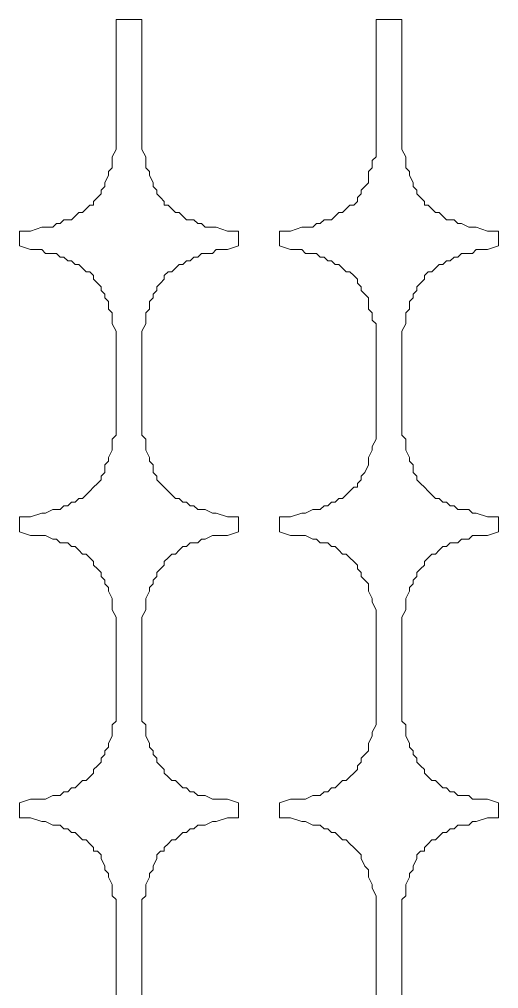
# Model space of a CAD drawing. Extents: x -66030 to 95157, y -13132 to 45879.
# Drawn here: x 22160 to 22664, y 27481 to 28501 of the extents above; entities that cross this region are included whole.
import ezdxf

# ---------------------------------------------------------------- set-up
doc = ezdxf.new("R2010")
doc.units = 0
doc.header["$LTSCALE"] = 100
doc.header["$MEASUREMENT"] = 0
doc.layers.get('0').update_dxf_attribs({"linetype": 'CONTINUOUS'})

msp = doc.modelspace()

# ---------------------------------------------------------------- linework, layer by layer
at = {"lineweight": 0}
for points in [[(22288.8, 27473.5), (22288.8, 27563.4), (22288.8, 27567.3), (22288.8, 27575.1), (22292.7, 27579), (22292.7, 27586.8), (22292.7, 27590.7), (22296.6, 27598.5), (22296.6, 27602.4), (22300.5, 27606.3), (22300.5, 27610.2), (22304.4, 27618.1), (22304.4, 27622), (22308.3, 27625.9), (22312.2, 27625.9), (22312.2, 27629.8), (22316.2, 27633.7), (22320.1, 27637.6), (22324, 27637.6), (22327.9, 27641.5), (22331.8, 27645.4), (22335.7, 27645.4), (22339.6, 27649.3), (22343.5, 27649.3), (22347.4, 27653.2), (22351.3, 27653.2), (22355.2, 27653.2), (22363, 27657.1), (22366.9, 27657.1), (22378.6, 27661), (22390.4, 27661), (22390.4, 27676.6), (22378.6, 27680.6), (22366.9, 27680.6), (22363, 27680.6), (22355.2, 27684.5), (22351.3, 27684.5), (22347.4, 27684.5), (22343.5, 27688.4), (22339.6, 27688.4), (22335.7, 27692.3), (22331.8, 27692.3), (22327.9, 27696.2), (22324, 27700.1), (22320.1, 27700.1), (22316.2, 27704), (22312.2, 27707.9), (22312.2, 27711.8), (22308.3, 27715.7), (22304.4, 27719.6), (22304.4, 27723.5), (22300.5, 27727.4), (22300.5, 27731.3), (22296.6, 27735.2), (22296.6, 27739.1), (22292.7, 27747), (22292.7, 27750.9), (22292.7, 27758.7), (22288.8, 27762.6), (22288.8, 27770.4), (22288.8, 27774.3), (22288.8, 27864.1), (22288.8, 27868), (22288.8, 27871.9), (22292.7, 27879.8), (22292.7, 27887.6), (22292.7, 27891.5), (22296.6, 27899.3), (22296.6, 27903.2), (22300.5, 27907.1), (22300.5, 27911), (22304.4, 27914.9), (22304.4, 27918.8), (22308.3, 27922.7), (22312.2, 27926.6), (22312.2, 27930.5), (22316.2, 27934.4), (22320.1, 27938.3), (22324, 27938.3), (22327.9, 27942.3), (22331.8, 27946.2), (22335.7, 27946.2), (22339.6, 27950.1), (22343.5, 27950.1), (22347.4, 27950.1), (22351.3, 27954), (22355.2, 27954), (22363, 27957.9), (22366.9, 27957.9), (22378.6, 27957.9), (22390.4, 27961.8), (22390.4, 27977.4), (22378.6, 27977.4), (22366.9, 27981.3), (22363, 27981.3), (22355.2, 27985.2), (22351.3, 27985.2), (22347.4, 27985.2), (22343.5, 27989.1), (22339.6, 27989.1), (22335.7, 27993), (22331.8, 27993), (22327.9, 27996.9), (22324, 27996.9), (22320.1, 28000.8), (22316.2, 28004.7), (22312.2, 28008.7), (22312.2, 28008.7), (22308.3, 28012.6), (22304.4, 28016.5), (22304.4, 28020.4), (22300.5, 28024.3), (22300.5, 28032.1), (22296.6, 28036), (22296.6, 28039.9), (22292.7, 28047.7), (22292.7, 28051.6), (22292.7, 28059.4), (22288.8, 28063.3), (22288.8, 28071.2), (22288.8, 28075.1), (22288.8, 28161), (22288.8, 28168.8), (22288.8, 28172.7), (22292.7, 28180.5), (22292.7, 28184.4), (22292.7, 28192.2), (22296.6, 28196.1), (22296.6, 28204), (22300.5, 28207.9), (22300.5, 28211.8), (22304.4, 28215.7), (22304.4, 28219.6), (22308.3, 28223.5), (22312.2, 28227.4), (22312.2, 28231.3), (22316.2, 28235.2), (22320.1, 28235.2), (22324, 28239.1), (22327.9, 28243), (22331.8, 28243), (22335.7, 28246.9), (22339.6, 28246.9), (22343.5, 28250.8), (22347.4, 28250.8), (22351.3, 28254.7), (22355.2, 28254.7), (22363, 28254.7), (22366.9, 28258.6), (22378.6, 28258.6), (22390.4, 28262.5), (22390.4, 28278.2), (22378.6, 28278.2), (22366.9, 28282.1), (22363, 28282.1), (22355.2, 28282.1), (22351.3, 28286), (22347.4, 28286), (22343.5, 28289.9), (22339.6, 28289.9), (22335.7, 28289.9), (22331.8, 28293.8), (22327.9, 28297.7), (22324, 28297.7), (22320.1, 28301.6), (22316.2, 28305.5), (22312.2, 28305.5), (22312.2, 28309.4), (22308.3, 28313.3), (22304.4, 28317.2), (22304.4, 28321.1), (22300.5, 28325), (22300.5, 28328.9), (22296.6, 28336.8), (22296.6, 28340.7), (22292.7, 28344.6), (22292.7, 28352.4), (22292.7, 28356.3), (22288.8, 28364.1), (22288.8, 28371.9), (22288.8, 28375.8), (22288.8, 28500.8), (22288.8, 28500.8), (22261.5, 28500.8), (22261.5, 28375.8), (22261.5, 28371.9), (22261.5, 28364.1), (22257.6, 28356.3), (22257.6, 28352.4), (22257.6, 28344.6), (22253.7, 28340.7), (22253.7, 28336.8), (22249.8, 28328.9), (22249.8, 28325), (22245.8, 28321.1), (22245.8, 28317.2), (22241.9, 28313.3), (22238, 28309.4), (22238, 28305.5), (22234.1, 28305.5), (22230.2, 28301.6), (22226.3, 28297.7), (22222.4, 28297.7), (22218.5, 28293.8), (22214.6, 28289.9), (22210.7, 28289.9), (22206.8, 28289.9), (22202.9, 28286), (22199, 28286), (22195.1, 28282.1), (22187.3, 28282.1), (22183.4, 28282.1), (22171.6, 28278.2), (22159.9, 28278.2), (22159.9, 28262.5), (22171.6, 28258.6), (22183.4, 28258.6), (22187.3, 28254.7), (22195.1, 28254.7), (22199, 28254.7), (22202.9, 28250.8), (22206.8, 28250.8), (22210.7, 28246.9), (22214.6, 28246.9), (22218.5, 28243), (22222.4, 28243), (22226.3, 28239.1), (22230.2, 28235.2), (22234.1, 28235.2), (22238, 28231.3), (22238, 28227.4), (22241.9, 28223.5), (22245.8, 28219.6), (22245.8, 28215.7), (22249.8, 28211.8), (22249.8, 28207.9), (22253.7, 28204), (22253.7, 28196.1), (22257.6, 28192.2), (22257.6, 28184.4), (22257.6, 28180.5), (22261.5, 28172.7), (22261.5, 28168.8), (22261.5, 28161), (22261.5, 28075.1), (22261.5, 28071.2), (22261.5, 28063.3), (22257.6, 28059.4), (22257.6, 28051.6), (22257.6, 28047.7), (22253.7, 28039.9), (22253.7, 28036), (22249.8, 28032.1), (22249.8, 28024.3), (22245.8, 28020.4), (22245.8, 28016.5), (22241.9, 28012.6), (22238, 28008.7), (22238, 28008.7), (22234.1, 28004.7), (22230.2, 28000.8), (22226.3, 27996.9), (22222.4, 27996.9), (22218.5, 27993), (22214.6, 27993), (22210.7, 27989.1), (22206.8, 27989.1), (22202.9, 27985.2), (22199, 27985.2), (22195.1, 27985.2), (22187.3, 27981.3), (22183.4, 27981.3), (22171.6, 27977.4), (22159.9, 27977.4), (22159.9, 27961.8), (22171.6, 27957.9), (22183.4, 27957.9), (22187.3, 27957.9), (22195.1, 27954), (22199, 27954), (22202.9, 27950.1), (22206.8, 27950.1), (22210.7, 27950.1), (22214.6, 27946.2), (22218.5, 27946.2), (22222.4, 27942.3), (22226.3, 27938.3), (22230.2, 27938.3), (22234.1, 27934.4), (22238, 27930.5), (22238, 27926.6), (22241.9, 27922.7), (22245.8, 27918.8), (22245.8, 27914.9), (22249.8, 27911), (22249.8, 27907.1), (22253.7, 27903.2), (22253.7, 27899.3), (22257.6, 27891.5), (22257.6, 27887.6), (22257.6, 27879.8), (22261.5, 27871.9), (22261.5, 27868), (22261.5, 27864.1), (22261.5, 27774.3), (22261.5, 27770.4), (22261.5, 27762.6), (22257.6, 27758.7), (22257.6, 27750.9), (22257.6, 27747), (22253.7, 27739.1), (22253.7, 27735.2), (22249.8, 27731.3), (22249.8, 27727.4), (22245.8, 27723.5), (22245.8, 27719.6), (22241.9, 27715.7), (22238, 27711.8), (22238, 27707.9), (22234.1, 27704), (22230.2, 27700.1), (22226.3, 27700.1), (22222.4, 27696.2), (22218.5, 27692.3), (22214.6, 27692.3), (22210.7, 27688.4), (22206.8, 27688.4), (22202.9, 27684.5), (22199, 27684.5), (22195.1, 27684.5), (22187.3, 27680.6), (22183.4, 27680.6), (22171.6, 27680.6), (22159.9, 27676.6), (22159.9, 27661), (22171.6, 27661), (22183.4, 27657.1), (22187.3, 27657.1), (22195.1, 27653.2), (22199, 27653.2), (22202.9, 27653.2), (22206.8, 27649.3), (22210.7, 27649.3), (22214.6, 27645.4), (22218.5, 27645.4), (22222.4, 27641.5), (22226.3, 27637.6), (22230.2, 27637.6), (22234.1, 27633.7), (22238, 27629.8), (22238, 27625.9), (22241.9, 27625.9), (22245.8, 27622), (22245.8, 27618.1), (22249.8, 27610.2), (22249.8, 27606.3), (22253.7, 27602.4), (22253.7, 27598.5), (22257.6, 27590.7), (22257.6, 27586.8), (22257.6, 27579), (22261.5, 27575.1), (22261.5, 27567.3), (22261.5, 27563.4), (22261.5, 27473.5)], [(22288.8, 27473.5), (22288.8, 27563.4), (22288.8, 27567.3), (22288.8, 27575.1), (22292.7, 27579), (22292.7, 27586.8), (22292.7, 27590.7), (22296.6, 27598.5), (22296.6, 27602.4), (22300.5, 27606.3), (22300.5, 27610.2), (22304.4, 27618.1), (22304.4, 27622), (22308.3, 27625.9), (22312.2, 27625.9), (22312.2, 27629.8), (22316.2, 27633.7), (22320.1, 27637.6), (22324, 27637.6), (22327.9, 27641.5), (22331.8, 27645.4), (22335.7, 27645.4), (22339.6, 27649.3), (22343.5, 27649.3), (22347.4, 27653.2), (22351.3, 27653.2), (22355.2, 27653.2), (22363, 27657.1), (22366.9, 27657.1), (22378.6, 27661), (22390.4, 27661), (22390.4, 27676.6), (22378.6, 27680.6), (22366.9, 27680.6), (22363, 27680.6), (22355.2, 27684.5), (22351.3, 27684.5), (22347.4, 27684.5), (22343.5, 27688.4), (22339.6, 27688.4), (22335.7, 27692.3), (22331.8, 27692.3), (22327.9, 27696.2), (22324, 27700.1), (22320.1, 27700.1), (22316.2, 27704), (22312.2, 27707.9), (22312.2, 27711.8), (22308.3, 27715.7), (22304.4, 27719.6), (22304.4, 27723.5), (22300.5, 27727.4), (22300.5, 27731.3), (22296.6, 27735.2), (22296.6, 27739.1), (22292.7, 27747), (22292.7, 27750.9), (22292.7, 27758.7), (22288.8, 27762.6), (22288.8, 27770.4), (22288.8, 27774.3), (22288.8, 27864.1), (22288.8, 27868), (22288.8, 27871.9), (22292.7, 27879.8), (22292.7, 27887.6), (22292.7, 27891.5), (22296.6, 27899.3), (22296.6, 27903.2), (22300.5, 27907.1), (22300.5, 27911), (22304.4, 27914.9), (22304.4, 27918.8), (22308.3, 27922.7), (22312.2, 27926.6), (22312.2, 27930.5), (22316.2, 27934.4), (22320.1, 27938.3), (22324, 27938.3), (22327.9, 27942.3), (22331.8, 27946.2), (22335.7, 27946.2), (22339.6, 27950.1), (22343.5, 27950.1), (22347.4, 27950.1), (22351.3, 27954), (22355.2, 27954), (22363, 27957.9), (22366.9, 27957.9), (22378.6, 27957.9), (22390.4, 27961.8), (22390.4, 27977.4), (22378.6, 27977.4), (22366.9, 27981.3), (22363, 27981.3), (22355.2, 27985.2), (22351.3, 27985.2), (22347.4, 27985.2), (22343.5, 27989.1), (22339.6, 27989.1), (22335.7, 27993), (22331.8, 27993), (22327.9, 27996.9), (22324, 27996.9), (22320.1, 28000.8), (22316.2, 28004.7), (22312.2, 28008.7), (22312.2, 28008.7), (22308.3, 28012.6), (22304.4, 28016.5), (22304.4, 28020.4), (22300.5, 28024.3), (22300.5, 28032.1), (22296.6, 28036), (22296.6, 28039.9), (22292.7, 28047.7), (22292.7, 28051.6), (22292.7, 28059.4), (22288.8, 28063.3), (22288.8, 28071.2), (22288.8, 28075.1), (22288.8, 28161), (22288.8, 28168.8), (22288.8, 28172.7), (22292.7, 28180.5), (22292.7, 28184.4), (22292.7, 28192.2), (22296.6, 28196.1), (22296.6, 28204), (22300.5, 28207.9), (22300.5, 28211.8), (22304.4, 28215.7), (22304.4, 28219.6), (22308.3, 28223.5), (22312.2, 28227.4), (22312.2, 28231.3), (22316.2, 28235.2), (22320.1, 28235.2), (22324, 28239.1), (22327.9, 28243), (22331.8, 28243), (22335.7, 28246.9), (22339.6, 28246.9), (22343.5, 28250.8), (22347.4, 28250.8), (22351.3, 28254.7), (22355.2, 28254.7), (22363, 28254.7), (22366.9, 28258.6), (22378.6, 28258.6), (22390.4, 28262.5), (22390.4, 28278.2), (22378.6, 28278.2), (22366.9, 28282.1), (22363, 28282.1), (22355.2, 28282.1), (22351.3, 28286), (22347.4, 28286), (22343.5, 28289.9), (22339.6, 28289.9), (22335.7, 28289.9), (22331.8, 28293.8), (22327.9, 28297.7), (22324, 28297.7), (22320.1, 28301.6), (22316.2, 28305.5), (22312.2, 28305.5), (22312.2, 28309.4), (22308.3, 28313.3), (22304.4, 28317.2), (22304.4, 28321.1), (22300.5, 28325), (22300.5, 28328.9), (22296.6, 28336.8), (22296.6, 28340.7), (22292.7, 28344.6), (22292.7, 28352.4), (22292.7, 28356.3), (22288.8, 28364.1), (22288.8, 28371.9), (22288.8, 28375.8), (22288.8, 28500.8), (22288.8, 28500.8), (22261.5, 28500.8), (22261.5, 28375.8), (22261.5, 28371.9), (22261.5, 28364.1), (22257.6, 28356.3), (22257.6, 28352.4), (22257.6, 28344.6), (22253.7, 28340.7), (22253.7, 28336.8), (22249.8, 28328.9), (22249.8, 28325), (22245.8, 28321.1), (22245.8, 28317.2), (22241.9, 28313.3), (22238, 28309.4), (22238, 28305.5), (22234.1, 28305.5), (22230.2, 28301.6), (22226.3, 28297.7), (22222.4, 28297.7), (22218.5, 28293.8), (22214.6, 28289.9), (22210.7, 28289.9), (22206.8, 28289.9), (22202.9, 28286), (22199, 28286), (22195.1, 28282.1), (22187.3, 28282.1), (22183.4, 28282.1), (22171.6, 28278.2), (22159.9, 28278.2), (22159.9, 28262.5), (22171.6, 28258.6), (22183.4, 28258.6), (22187.3, 28254.7), (22195.1, 28254.7), (22199, 28254.7), (22202.9, 28250.8), (22206.8, 28250.8), (22210.7, 28246.9), (22214.6, 28246.9), (22218.5, 28243), (22222.4, 28243), (22226.3, 28239.1), (22230.2, 28235.2), (22234.1, 28235.2), (22238, 28231.3), (22238, 28227.4), (22241.9, 28223.5), (22245.8, 28219.6), (22245.8, 28215.7), (22249.8, 28211.8), (22249.8, 28207.9), (22253.7, 28204), (22253.7, 28196.1), (22257.6, 28192.2), (22257.6, 28184.4), (22257.6, 28180.5), (22261.5, 28172.7), (22261.5, 28168.8), (22261.5, 28161), (22261.5, 28075.1), (22261.5, 28071.2), (22261.5, 28063.3), (22257.6, 28059.4), (22257.6, 28051.6), (22257.6, 28047.7), (22253.7, 28039.9), (22253.7, 28036), (22249.8, 28032.1), (22249.8, 28024.3), (22245.8, 28020.4), (22245.8, 28016.5), (22241.9, 28012.6), (22238, 28008.7), (22238, 28008.7), (22234.1, 28004.7), (22230.2, 28000.8), (22226.3, 27996.9), (22222.4, 27996.9), (22218.5, 27993), (22214.6, 27993), (22210.7, 27989.1), (22206.8, 27989.1), (22202.9, 27985.2), (22199, 27985.2), (22195.1, 27985.2), (22187.3, 27981.3), (22183.4, 27981.3), (22171.6, 27977.4), (22159.9, 27977.4), (22159.9, 27961.8), (22171.6, 27957.9), (22183.4, 27957.9), (22187.3, 27957.9), (22195.1, 27954), (22199, 27954), (22202.9, 27950.1), (22206.8, 27950.1), (22210.7, 27950.1), (22214.6, 27946.2), (22218.5, 27946.2), (22222.4, 27942.3), (22226.3, 27938.3), (22230.2, 27938.3), (22234.1, 27934.4), (22238, 27930.5), (22238, 27926.6), (22241.9, 27922.7), (22245.8, 27918.8), (22245.8, 27914.9), (22249.8, 27911), (22249.8, 27907.1), (22253.7, 27903.2), (22253.7, 27899.3), (22257.6, 27891.5), (22257.6, 27887.6), (22257.6, 27879.8), (22261.5, 27871.9), (22261.5, 27868), (22261.5, 27864.1), (22261.5, 27774.3), (22261.5, 27770.4), (22261.5, 27762.6), (22257.6, 27758.7), (22257.6, 27750.9), (22257.6, 27747), (22253.7, 27739.1), (22253.7, 27735.2), (22249.8, 27731.3), (22249.8, 27727.4), (22245.8, 27723.5), (22245.8, 27719.6), (22241.9, 27715.7), (22238, 27711.8), (22238, 27707.9), (22234.1, 27704), (22230.2, 27700.1), (22226.3, 27700.1), (22222.4, 27696.2), (22218.5, 27692.3), (22214.6, 27692.3), (22210.7, 27688.4), (22206.8, 27688.4), (22202.9, 27684.5), (22199, 27684.5), (22195.1, 27684.5), (22187.3, 27680.6), (22183.4, 27680.6), (22171.6, 27680.6), (22159.9, 27676.6), (22159.9, 27661), (22171.6, 27661), (22183.4, 27657.1), (22187.3, 27657.1), (22195.1, 27653.2), (22199, 27653.2), (22202.9, 27653.2), (22206.8, 27649.3), (22210.7, 27649.3), (22214.6, 27645.4), (22218.5, 27645.4), (22222.4, 27641.5), (22226.3, 27637.6), (22230.2, 27637.6), (22234.1, 27633.7), (22238, 27629.8), (22238, 27625.9), (22241.9, 27625.9), (22245.8, 27622), (22245.8, 27618.1), (22249.8, 27610.2), (22249.8, 27606.3), (22253.7, 27602.4), (22253.7, 27598.5), (22257.6, 27590.7), (22257.6, 27586.8), (22257.6, 27579), (22261.5, 27575.1), (22261.5, 27567.3), (22261.5, 27563.4), (22261.5, 27473.5)], [(22562.2, 27473.5), (22562.2, 27563.4), (22562.2, 27567.3), (22562.2, 27575.1), (22566.1, 27579), (22566.1, 27586.8), (22566.1, 27590.7), (22570, 27598.5), (22570, 27602.4), (22573.9, 27606.3), (22573.9, 27610.2), (22577.9, 27618.1), (22577.9, 27622), (22581.8, 27625.9), (22585.7, 27625.9), (22585.7, 27629.8), (22589.6, 27633.7), (22593.5, 27637.6), (22597.4, 27637.6), (22601.3, 27641.5), (22605.2, 27645.4), (22609.1, 27645.4), (22613, 27649.3), (22616.9, 27649.3), (22620.8, 27653.2), (22624.7, 27653.2), (22632.5, 27653.2), (22636.4, 27657.1), (22640.3, 27657.1), (22652.1, 27661), (22663.8, 27661), (22663.8, 27676.6), (22652.1, 27680.6), (22640.3, 27680.6), (22636.4, 27680.6), (22632.5, 27684.5), (22624.7, 27684.5), (22620.8, 27684.5), (22616.9, 27688.4), (22613, 27688.4), (22609.1, 27692.3), (22605.2, 27692.3), (22601.3, 27696.2), (22597.4, 27700.1), (22593.5, 27700.1), (22589.6, 27704), (22585.7, 27707.9), (22585.7, 27711.8), (22581.8, 27715.7), (22577.9, 27719.6), (22577.9, 27723.5), (22573.9, 27727.4), (22573.9, 27731.3), (22570, 27735.2), (22570, 27739.1), (22566.1, 27747), (22566.1, 27750.9), (22566.1, 27758.7), (22562.2, 27762.6), (22562.2, 27770.4), (22562.2, 27774.3), (22562.2, 27864.1), (22562.2, 27868), (22562.2, 27871.9), (22566.1, 27879.8), (22566.1, 27887.6), (22566.1, 27891.5), (22570, 27899.3), (22570, 27903.2), (22573.9, 27907.1), (22573.9, 27911), (22577.9, 27914.9), (22577.9, 27918.8), (22581.8, 27922.7), (22585.7, 27926.6), (22585.7, 27930.5), (22589.6, 27934.4), (22593.5, 27938.3), (22597.4, 27938.3), (22601.3, 27942.3), (22605.2, 27946.2), (22609.1, 27946.2), (22613, 27950.1), (22616.9, 27950.1), (22620.8, 27950.1), (22624.7, 27954), (22632.5, 27954), (22636.4, 27957.9), (22640.3, 27957.9), (22652.1, 27957.9), (22663.8, 27961.8), (22663.8, 27977.4), (22652.1, 27977.4), (22640.3, 27981.3), (22636.4, 27981.3), (22632.5, 27985.2), (22624.7, 27985.2), (22620.8, 27985.2), (22616.9, 27989.1), (22613, 27989.1), (22609.1, 27993), (22605.2, 27993), (22601.3, 27996.9), (22597.4, 27996.9), (22593.5, 28000.8), (22589.6, 28004.7), (22585.7, 28008.7), (22585.7, 28008.7), (22581.8, 28012.6), (22577.9, 28016.5), (22577.9, 28020.4), (22573.9, 28024.3), (22573.9, 28032.1), (22570, 28036), (22570, 28039.9), (22566.1, 28047.7), (22566.1, 28051.6), (22566.1, 28059.4), (22562.2, 28063.3), (22562.2, 28071.2), (22562.2, 28075.1), (22562.2, 28161), (22562.2, 28168.8), (22562.2, 28172.7), (22566.1, 28180.5), (22566.1, 28184.4), (22566.1, 28192.2), (22570, 28196.1), (22570, 28204), (22573.9, 28207.9), (22573.9, 28211.8), (22577.9, 28215.7), (22577.9, 28219.6), (22581.8, 28223.5), (22585.7, 28227.4), (22585.7, 28231.3), (22589.6, 28235.2), (22593.5, 28235.2), (22597.4, 28239.1), (22601.3, 28243), (22605.2, 28243), (22609.1, 28246.9), (22613, 28246.9), (22616.9, 28250.8), (22620.8, 28250.8), (22624.7, 28254.7), (22632.5, 28254.7), (22636.4, 28254.7), (22640.3, 28258.6), (22652.1, 28258.6), (22663.8, 28262.5), (22663.8, 28278.2), (22652.1, 28278.2), (22640.3, 28282.1), (22636.4, 28282.1), (22632.5, 28282.1), (22624.7, 28286), (22620.8, 28286), (22616.9, 28289.9), (22613, 28289.9), (22609.1, 28289.9), (22605.2, 28293.8), (22601.3, 28297.7), (22597.4, 28297.7), (22593.5, 28301.6), (22589.6, 28305.5), (22585.7, 28305.5), (22585.7, 28309.4), (22581.8, 28313.3), (22577.9, 28317.2), (22577.9, 28321.1), (22573.9, 28325), (22573.9, 28328.9), (22570, 28336.8), (22570, 28340.7), (22566.1, 28344.6), (22566.1, 28352.4), (22566.1, 28356.3), (22562.2, 28364.1), (22562.2, 28371.9), (22562.2, 28375.8), (22562.2, 28500.8), (22534.9, 28500.8), (22534.9, 28375.8), (22534.9, 28371.9), (22534.9, 28364.1), (22534.9, 28356.3), (22531, 28352.4), (22531, 28344.6), (22527.1, 28340.7), (22527.1, 28336.8), (22527.1, 28328.9), (22523.2, 28325), (22519.3, 28321.1), (22519.3, 28317.2), (22515.4, 28313.3), (22515.4, 28309.4), (22511.5, 28305.5), (22507.5, 28305.5), (22503.6, 28301.6), (22499.7, 28297.7), (22495.8, 28297.7), (22491.9, 28293.8), (22488, 28289.9), (22484.1, 28289.9), (22480.2, 28289.9), (22476.3, 28286), (22472.4, 28286), (22468.5, 28282.1), (22460.7, 28282.1), (22456.8, 28282.1), (22445.1, 28278.2), (22433.3, 28278.2), (22433.3, 28262.5), (22445.1, 28258.6), (22456.8, 28258.6), (22460.7, 28254.7), (22468.5, 28254.7), (22472.4, 28254.7), (22476.3, 28250.8), (22480.2, 28250.8), (22484.1, 28246.9), (22488, 28246.9), (22491.9, 28243), (22495.8, 28243), (22499.7, 28239.1), (22503.6, 28235.2), (22507.5, 28235.2), (22511.5, 28231.3), (22515.4, 28227.4), (22515.4, 28223.5), (22519.3, 28219.6), (22519.3, 28215.7), (22523.2, 28211.8), (22527.1, 28207.9), (22527.1, 28204), (22527.1, 28196.1), (22531, 28192.2), (22531, 28184.4), (22534.9, 28180.5), (22534.9, 28172.7), (22534.9, 28168.8), (22534.9, 28161), (22534.9, 28075.1), (22534.9, 28071.2), (22534.9, 28063.3), (22534.9, 28059.4), (22531, 28051.6), (22531, 28047.7), (22527.1, 28039.9), (22527.1, 28036), (22527.1, 28032.1), (22523.2, 28024.3), (22519.3, 28020.4), (22519.3, 28016.5), (22515.4, 28012.6), (22515.4, 28008.7), (22511.5, 28008.7), (22507.5, 28004.7), (22503.6, 28000.8), (22499.7, 27996.9), (22495.8, 27996.9), (22491.9, 27993), (22488, 27993), (22484.1, 27989.1), (22480.2, 27989.1), (22476.3, 27985.2), (22472.4, 27985.2), (22468.5, 27985.2), (22460.7, 27981.3), (22456.8, 27981.3), (22445.1, 27977.4), (22433.3, 27977.4), (22433.3, 27961.8), (22445.1, 27957.9), (22456.8, 27957.9), (22460.7, 27957.9), (22468.5, 27954), (22472.4, 27954), (22476.3, 27950.1), (22480.2, 27950.1), (22484.1, 27950.1), (22488, 27946.2), (22491.9, 27946.2), (22495.8, 27942.3), (22499.7, 27938.3), (22503.6, 27938.3), (22507.5, 27934.4), (22511.5, 27930.5), (22515.4, 27926.6), (22515.4, 27922.7), (22519.3, 27918.8), (22519.3, 27914.9), (22523.2, 27911), (22527.1, 27907.1), (22527.1, 27903.2), (22527.1, 27899.3), (22531, 27891.5), (22531, 27887.6), (22534.9, 27879.8), (22534.9, 27871.9), (22534.9, 27868), (22534.9, 27864.1), (22534.9, 27774.3), (22534.9, 27770.4), (22534.9, 27762.6), (22534.9, 27758.7), (22531, 27750.9), (22531, 27747), (22527.1, 27739.1), (22527.1, 27735.2), (22527.1, 27731.3), (22523.2, 27727.4), (22519.3, 27723.5), (22519.3, 27719.6), (22515.4, 27715.7), (22515.4, 27711.8), (22511.5, 27707.9), (22507.5, 27704), (22503.6, 27700.1), (22499.7, 27700.1), (22495.8, 27696.2), (22491.9, 27692.3), (22488, 27692.3), (22484.1, 27688.4), (22480.2, 27688.4), (22476.3, 27684.5), (22472.4, 27684.5), (22468.5, 27684.5), (22460.7, 27680.6), (22456.8, 27680.6), (22445.1, 27680.6), (22433.3, 27676.6), (22433.3, 27661), (22445.1, 27661), (22456.8, 27657.1), (22460.7, 27657.1), (22468.5, 27653.2), (22472.4, 27653.2), (22476.3, 27653.2), (22480.2, 27649.3), (22484.1, 27649.3), (22488, 27645.4), (22491.9, 27645.4), (22495.8, 27641.5), (22499.7, 27637.6), (22503.6, 27637.6), (22507.5, 27633.7), (22511.5, 27629.8), (22515.4, 27625.9), (22515.4, 27625.9), (22519.3, 27622), (22519.3, 27618.1), (22523.2, 27610.2), (22527.1, 27606.3), (22527.1, 27602.4), (22527.1, 27598.5), (22531, 27590.7), (22531, 27586.8), (22534.9, 27579), (22534.9, 27575.1), (22534.9, 27567.3), (22534.9, 27563.4), (22534.9, 27473.5)], [(22562.2, 27473.5), (22562.2, 27563.4), (22562.2, 27567.3), (22562.2, 27575.1), (22566.1, 27579), (22566.1, 27586.8), (22566.1, 27590.7), (22570, 27598.5), (22570, 27602.4), (22573.9, 27606.3), (22573.9, 27610.2), (22577.9, 27618.1), (22577.9, 27622), (22581.8, 27625.9), (22585.7, 27625.9), (22585.7, 27629.8), (22589.6, 27633.7), (22593.5, 27637.6), (22597.4, 27637.6), (22601.3, 27641.5), (22605.2, 27645.4), (22609.1, 27645.4), (22613, 27649.3), (22616.9, 27649.3), (22620.8, 27653.2), (22624.7, 27653.2), (22632.5, 27653.2), (22636.4, 27657.1), (22640.3, 27657.1), (22652.1, 27661), (22663.8, 27661), (22663.8, 27676.6), (22652.1, 27680.6), (22640.3, 27680.6), (22636.4, 27680.6), (22632.5, 27684.5), (22624.7, 27684.5), (22620.8, 27684.5), (22616.9, 27688.4), (22613, 27688.4), (22609.1, 27692.3), (22605.2, 27692.3), (22601.3, 27696.2), (22597.4, 27700.1), (22593.5, 27700.1), (22589.6, 27704), (22585.7, 27707.9), (22585.7, 27711.8), (22581.8, 27715.7), (22577.9, 27719.6), (22577.9, 27723.5), (22573.9, 27727.4), (22573.9, 27731.3), (22570, 27735.2), (22570, 27739.1), (22566.1, 27747), (22566.1, 27750.9), (22566.1, 27758.7), (22562.2, 27762.6), (22562.2, 27770.4), (22562.2, 27774.3), (22562.2, 27864.1), (22562.2, 27868), (22562.2, 27871.9), (22566.1, 27879.8), (22566.1, 27887.6), (22566.1, 27891.5), (22570, 27899.3), (22570, 27903.2), (22573.9, 27907.1), (22573.9, 27911), (22577.9, 27914.9), (22577.9, 27918.8), (22581.8, 27922.7), (22585.7, 27926.6), (22585.7, 27930.5), (22589.6, 27934.4), (22593.5, 27938.3), (22597.4, 27938.3), (22601.3, 27942.3), (22605.2, 27946.2), (22609.1, 27946.2), (22613, 27950.1), (22616.9, 27950.1), (22620.8, 27950.1), (22624.7, 27954), (22632.5, 27954), (22636.4, 27957.9), (22640.3, 27957.9), (22652.1, 27957.9), (22663.8, 27961.8), (22663.8, 27977.4), (22652.1, 27977.4), (22640.3, 27981.3), (22636.4, 27981.3), (22632.5, 27985.2), (22624.7, 27985.2), (22620.8, 27985.2), (22616.9, 27989.1), (22613, 27989.1), (22609.1, 27993), (22605.2, 27993), (22601.3, 27996.9), (22597.4, 27996.9), (22593.5, 28000.8), (22589.6, 28004.7), (22585.7, 28008.7), (22585.7, 28008.7), (22581.8, 28012.6), (22577.9, 28016.5), (22577.9, 28020.4), (22573.9, 28024.3), (22573.9, 28032.1), (22570, 28036), (22570, 28039.9), (22566.1, 28047.7), (22566.1, 28051.6), (22566.1, 28059.4), (22562.2, 28063.3), (22562.2, 28071.2), (22562.2, 28075.1), (22562.2, 28161), (22562.2, 28168.8), (22562.2, 28172.7), (22566.1, 28180.5), (22566.1, 28184.4), (22566.1, 28192.2), (22570, 28196.1), (22570, 28204), (22573.9, 28207.9), (22573.9, 28211.8), (22577.9, 28215.7), (22577.9, 28219.6), (22581.8, 28223.5), (22585.7, 28227.4), (22585.7, 28231.3), (22589.6, 28235.2), (22593.5, 28235.2), (22597.4, 28239.1), (22601.3, 28243), (22605.2, 28243), (22609.1, 28246.9), (22613, 28246.9), (22616.9, 28250.8), (22620.8, 28250.8), (22624.7, 28254.7), (22632.5, 28254.7), (22636.4, 28254.7), (22640.3, 28258.6), (22652.1, 28258.6), (22663.8, 28262.5), (22663.8, 28278.2), (22652.1, 28278.2), (22640.3, 28282.1), (22636.4, 28282.1), (22632.5, 28282.1), (22624.7, 28286), (22620.8, 28286), (22616.9, 28289.9), (22613, 28289.9), (22609.1, 28289.9), (22605.2, 28293.8), (22601.3, 28297.7), (22597.4, 28297.7), (22593.5, 28301.6), (22589.6, 28305.5), (22585.7, 28305.5), (22585.7, 28309.4), (22581.8, 28313.3), (22577.9, 28317.2), (22577.9, 28321.1), (22573.9, 28325), (22573.9, 28328.9), (22570, 28336.8), (22570, 28340.7), (22566.1, 28344.6), (22566.1, 28352.4), (22566.1, 28356.3), (22562.2, 28364.1), (22562.2, 28371.9), (22562.2, 28375.8), (22562.2, 28500.8), (22534.9, 28500.8), (22534.9, 28375.8), (22534.9, 28371.9), (22534.9, 28364.1), (22534.9, 28356.3), (22531, 28352.4), (22531, 28344.6), (22527.1, 28340.7), (22527.1, 28336.8), (22527.1, 28328.9), (22523.2, 28325), (22519.3, 28321.1), (22519.3, 28317.2), (22515.4, 28313.3), (22515.4, 28309.4), (22511.5, 28305.5), (22507.5, 28305.5), (22503.6, 28301.6), (22499.7, 28297.7), (22495.8, 28297.7), (22491.9, 28293.8), (22488, 28289.9), (22484.1, 28289.9), (22480.2, 28289.9), (22476.3, 28286), (22472.4, 28286), (22468.5, 28282.1), (22460.7, 28282.1), (22456.8, 28282.1), (22445.1, 28278.2), (22433.3, 28278.2), (22433.3, 28262.5), (22445.1, 28258.6), (22456.8, 28258.6), (22460.7, 28254.7), (22468.5, 28254.7), (22472.4, 28254.7), (22476.3, 28250.8), (22480.2, 28250.8), (22484.1, 28246.9), (22488, 28246.9), (22491.9, 28243), (22495.8, 28243), (22499.7, 28239.1), (22503.6, 28235.2), (22507.5, 28235.2), (22511.5, 28231.3), (22515.4, 28227.4), (22515.4, 28223.5), (22519.3, 28219.6), (22519.3, 28215.7), (22523.2, 28211.8), (22527.1, 28207.9), (22527.1, 28204), (22527.1, 28196.1), (22531, 28192.2), (22531, 28184.4), (22534.9, 28180.5), (22534.9, 28172.7), (22534.9, 28168.8), (22534.9, 28161), (22534.9, 28075.1), (22534.9, 28071.2), (22534.9, 28063.3), (22534.9, 28059.4), (22531, 28051.6), (22531, 28047.7), (22527.1, 28039.9), (22527.1, 28036), (22527.1, 28032.1), (22523.2, 28024.3), (22519.3, 28020.4), (22519.3, 28016.5), (22515.4, 28012.6), (22515.4, 28008.7), (22511.5, 28008.7), (22507.5, 28004.7), (22503.6, 28000.8), (22499.7, 27996.9), (22495.8, 27996.9), (22491.9, 27993), (22488, 27993), (22484.1, 27989.1), (22480.2, 27989.1), (22476.3, 27985.2), (22472.4, 27985.2), (22468.5, 27985.2), (22460.7, 27981.3), (22456.8, 27981.3), (22445.1, 27977.4), (22433.3, 27977.4), (22433.3, 27961.8), (22445.1, 27957.9), (22456.8, 27957.9), (22460.7, 27957.9), (22468.5, 27954), (22472.4, 27954), (22476.3, 27950.1), (22480.2, 27950.1), (22484.1, 27950.1), (22488, 27946.2), (22491.9, 27946.2), (22495.8, 27942.3), (22499.7, 27938.3), (22503.6, 27938.3), (22507.5, 27934.4), (22511.5, 27930.5), (22515.4, 27926.6), (22515.4, 27922.7), (22519.3, 27918.8), (22519.3, 27914.9), (22523.2, 27911), (22527.1, 27907.1), (22527.1, 27903.2), (22527.1, 27899.3), (22531, 27891.5), (22531, 27887.6), (22534.9, 27879.8), (22534.9, 27871.9), (22534.9, 27868), (22534.9, 27864.1), (22534.9, 27774.3), (22534.9, 27770.4), (22534.9, 27762.6), (22534.9, 27758.7), (22531, 27750.9), (22531, 27747), (22527.1, 27739.1), (22527.1, 27735.2), (22527.1, 27731.3), (22523.2, 27727.4), (22519.3, 27723.5), (22519.3, 27719.6), (22515.4, 27715.7), (22515.4, 27711.8), (22511.5, 27707.9), (22507.5, 27704), (22503.6, 27700.1), (22499.7, 27700.1), (22495.8, 27696.2), (22491.9, 27692.3), (22488, 27692.3), (22484.1, 27688.4), (22480.2, 27688.4), (22476.3, 27684.5), (22472.4, 27684.5), (22468.5, 27684.5), (22460.7, 27680.6), (22456.8, 27680.6), (22445.1, 27680.6), (22433.3, 27676.6), (22433.3, 27661), (22445.1, 27661), (22456.8, 27657.1), (22460.7, 27657.1), (22468.5, 27653.2), (22472.4, 27653.2), (22476.3, 27653.2), (22480.2, 27649.3), (22484.1, 27649.3), (22488, 27645.4), (22491.9, 27645.4), (22495.8, 27641.5), (22499.7, 27637.6), (22503.6, 27637.6), (22507.5, 27633.7), (22511.5, 27629.8), (22515.4, 27625.9), (22515.4, 27625.9), (22519.3, 27622), (22519.3, 27618.1), (22523.2, 27610.2), (22527.1, 27606.3), (22527.1, 27602.4), (22527.1, 27598.5), (22531, 27590.7), (22531, 27586.8), (22534.9, 27579), (22534.9, 27575.1), (22534.9, 27567.3), (22534.9, 27563.4), (22534.9, 27473.5)]]:
    msp.add_lwpolyline(points, dxfattribs=at)

doc.saveas('drawing.dxf')
